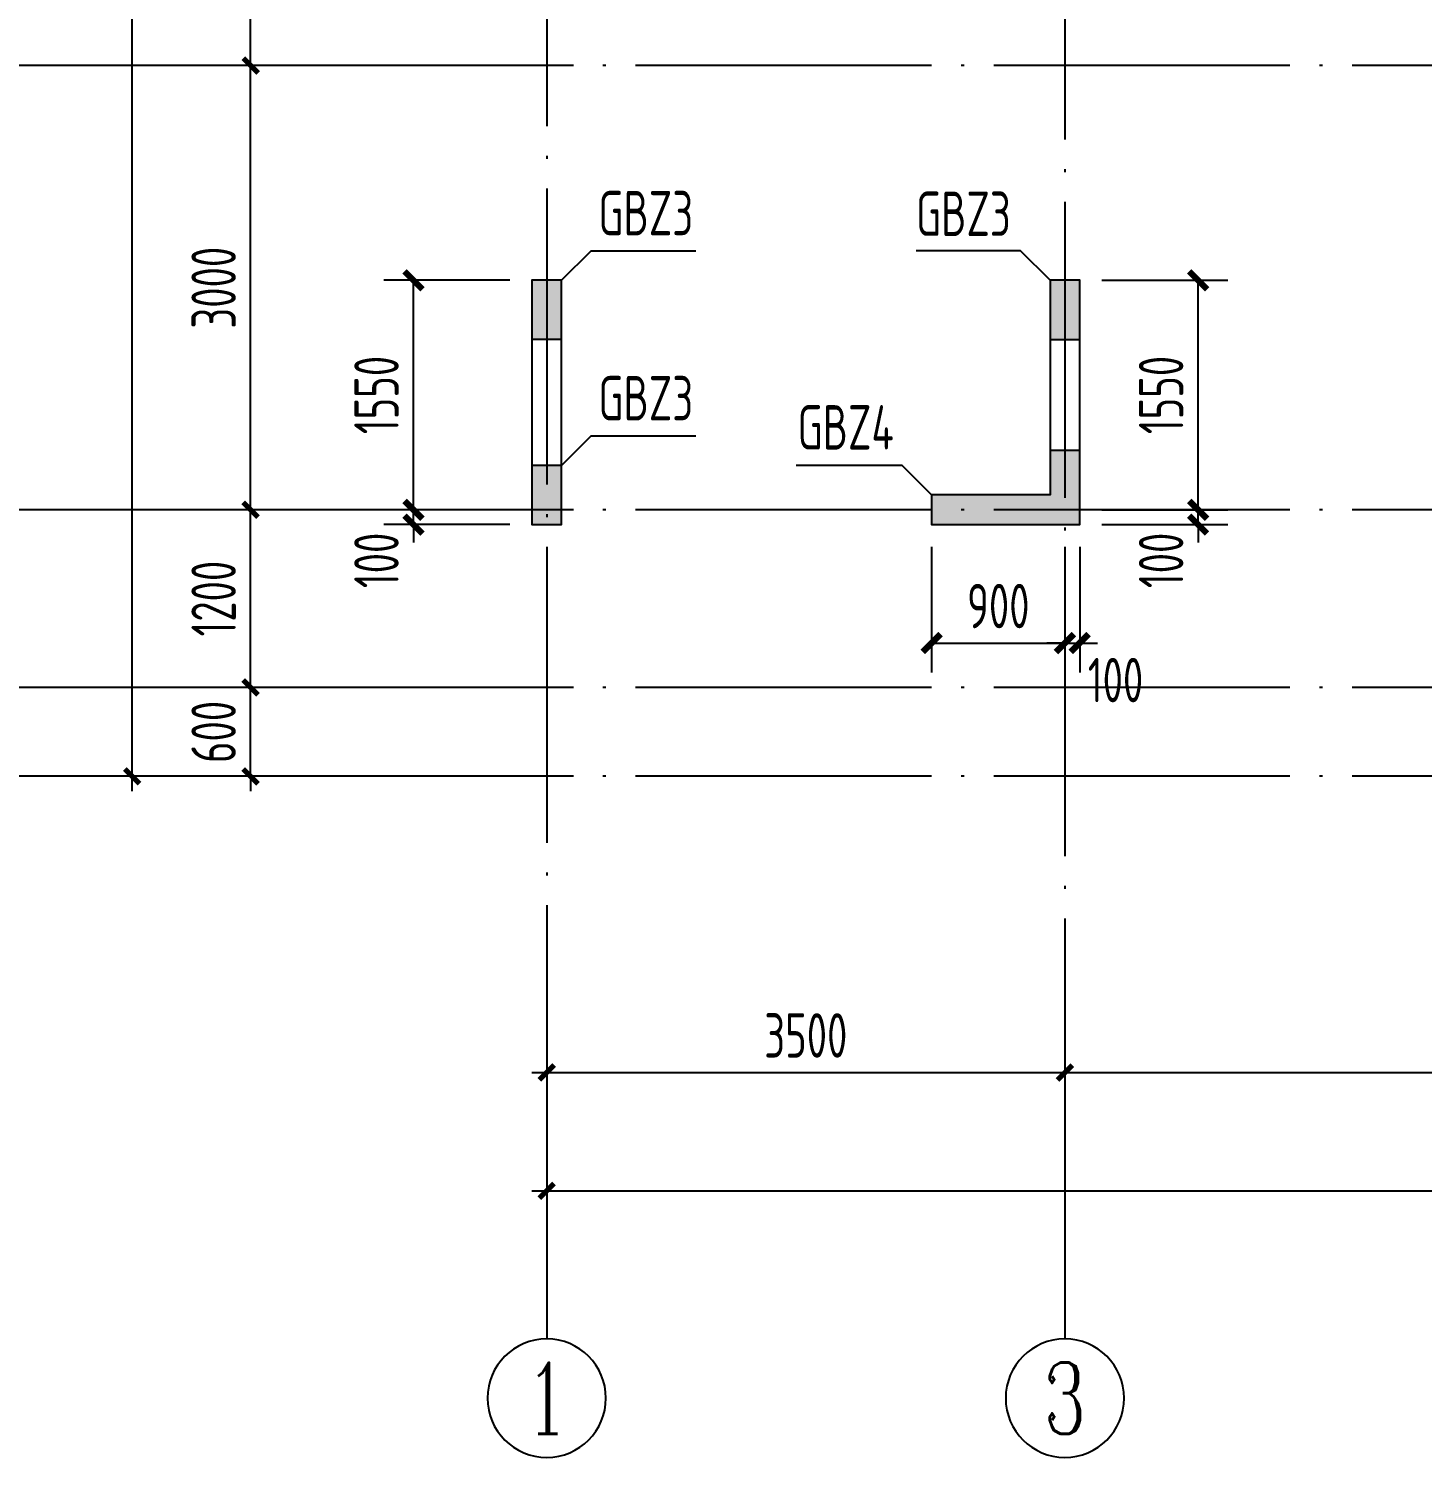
# Model space of a CAD drawing. Extents: x -1712635 to -854203, y -534641 to -21985.
# Drawn here: x -1364496 to -1355081, y -298650 to -289000 of the extents above; entities that cross this region are included whole.
import ezdxf
from ezdxf.enums import TextEntityAlignment as Align

# ---------------------------------------------------------------- set-up
doc = ezdxf.new("R2010")
doc.units = 0
doc.header["$LTSCALE"] = 1000
doc.linetypes.add('DOTE', pattern=[2.42, 2, -0.2, 0.02, -0.2])
doc.layers.get('0').update_dxf_attribs({"linetype": 'CONTINUOUS'})
doc.layers.get('Defpoints').update_dxf_attribs({"linetype": 'CONTINUOUS'})
for name, color, linetype in [('A-AXIS', 1, 'CONTINUOUS'), ('A-DOTE', 10, 'DOTE'), ('AXIS_NUM', 7, 'CONTINUOUS'), ('S-Q墙实线', 6, 'CONTINUOUS'), ('S-Q墙标注', 3, 'CONTINUOUS'), ('S-X详图填充', 252, 'CONTINUOUS'), ('S-X详图实线', 4, 'CONTINUOUS'), ('S-Y一般标注', 3, 'CONTINUOUS'), ('S-Z柱编号', 6, 'CONTINUOUS')]:
    doc.layers.add(name, color=color, linetype=linetype)
doc.styles.add('TSSD_Axis', font='complex.shx', dxfattribs={"width": 0.7, "bigfont": 'hztxt.shx'})
doc.styles.add('TSSD_DIMENSION', font='Tssdeng.shx', dxfattribs={"width": 0.7, "bigfont": 'tssdchn.shx'})
doc.styles.add('TSSD_REIN', font='tssdeng.shx', dxfattribs={"width": 0.7, "height": 300, "bigfont": 'tssdchn.shx'})
doc.styles.add('结构文字', font='zstxt.shx', dxfattribs={"width": 0.7, "bigfont": 'zshz.shx'})
doc.dimstyles.new('STRUCK', dxfattribs={"dimtxt": 400, "dimasz": 121, "dimexe": 200, "dimexo": 150, "dimgap": 115, "dimtad": 1, "dimdec": 0, "dimdsep": 46, "dimtxsty": '结构文字', "dimblk": 'ARCHTICK', "dimcen": 400, "dimclrd": 3, "dimclre": 3, "dimclrt": 7, "dimadec": 0, "dimazin": 0, "dimtfac": 1, "dimtdec": 0, "dimtix": 1, "dimtmove": 2, "dimatfit": 3, "dimldrblk": '_DIMX', "dimfxl": 0, "dimtolj": 1, "dimtzin": 0, "dimarcsym": 0})
doc.dimstyles.new('TSSD_100_100', dxfattribs={"dimtxt": 300, "dimasz": 100, "dimexe": 100, "dimexo": 250, "dimgap": 100, "dimtad": 1, "dimdec": 0, "dimzin": 0, "dimdsep": 46, "dimtxsty": 'TSSD_DIMENSION', "dimblk": 'ARCHTICK', "dimcen": 0, "dimdle": 100, "dimclrt": 7, "dimadec": 0, "dimazin": 0, "dimtfac": 1, "dimtdec": 0, "dimtix": 1, "dimtmove": 2, "dimatfit": 3, "dimldrblk": 'ARCHTICK', "dimfxl": 0, "dimtolj": 1, "dimtzin": 0, "dimarcsym": 0})

# ---------------------------------------------------------------- blocks, each defined once
blk = doc.blocks.new('_ArchTick')
at = {"color": 0, "const_width": 0.35}
blk.add_lwpolyline([(-0.5, -0.5), (0.5, 0.5)], dxfattribs=at)
blk = doc.blocks.new('*D140')
at = {"layer": 'Defpoints', "color": 0}
for p in [(2600, 5200), (3600, 5200), (3600, 4600)]:
    blk.add_point(p, dxfattribs=at)
at = {"layer": 'S-Y一般标注', "color": 0, "lineweight": -2}
for p, q in [((2600, 5200), (2600, 5300)), ((3350, 5200), (2500, 5200)), ((2600, 4600), (2600, 5200)), ((3350, 4600), (2500, 4600)), ((2600, 4600), (2600, 4500))]:
    blk.add_line(p, q, dxfattribs=at)
at = {"layer": 'S-Y一般标注', "color": 0, "lineweight": -2, "xscale": 100, "yscale": 100, "zscale": 100}
for p, rotation in [((2600, 5200), 270), ((2600, 4600), 90)]:
    blk.add_blockref('_ArchTick', p, dxfattribs=dict(at, rotation=rotation))
at = {"layer": 'S-Y一般标注', "color": 7, "insert": (2350, 4900), "char_height": 300, "attachment_point": 5, "rotation": 90, "style": 'TSSD_DIMENSION'}
blk.add_mtext('\\A1;600', dxfattribs=at)
blk = doc.blocks.new('*D141')
at = {"layer": 'Defpoints', "color": 0}
for p in [(2600, 10900), (3600, 10900), (3600, 9400)]:
    blk.add_point(p, dxfattribs=at)
at = {"layer": 'S-Y一般标注', "color": 0, "lineweight": -2}
for p, q in [((2600, 9300), (2600, 11000)), ((3350, 10900), (2500, 10900)), ((3350, 9400), (2500, 9400))]:
    blk.add_line(p, q, dxfattribs=at)
at = {"layer": 'S-Y一般标注', "color": 0, "lineweight": -2, "xscale": 100, "yscale": 100, "zscale": 100}
for p, rotation in [((2600, 10900), 90), ((2600, 9400), 270)]:
    blk.add_blockref('_ArchTick', p, dxfattribs=dict(at, rotation=rotation))
at = {"layer": 'S-Y一般标注', "color": 7, "insert": (2350, 10150), "char_height": 300, "attachment_point": 5, "rotation": 90, "style": 'TSSD_DIMENSION'}
blk.add_mtext('\\A1;1500', dxfattribs=at)
blk = doc.blocks.new('*D146')
at = {"layer": 'Defpoints', "color": 0}
for p in [(1800, 17150), (3600, 17150), (3600, 4600)]:
    blk.add_point(p, dxfattribs=at)
at = {"layer": 'S-Y一般标注', "color": 0, "lineweight": -2}
for p, q in [((1800, 4500), (1800, 17250)), ((3350, 17150), (1700, 17150)), ((3350, 4600), (1700, 4600))]:
    blk.add_line(p, q, dxfattribs=at)
at = {"layer": 'S-Y一般标注', "color": 0, "lineweight": -2, "xscale": 100, "yscale": 100, "zscale": 100}
for p, rotation in [((1800, 17150), 90), ((1800, 4600), 270)]:
    blk.add_blockref('_ArchTick', p, dxfattribs=dict(at, rotation=rotation))
at = {"layer": 'S-Y一般标注', "color": 7, "insert": (1550, 10875), "char_height": 300, "attachment_point": 5, "rotation": 90, "style": 'TSSD_DIMENSION'}
blk.add_mtext('\\A1;12550', dxfattribs=at)
blk = doc.blocks.new('*D148')
at = {"layer": 'Defpoints', "color": 0}
for p in [(2600, 6400), (3600, 6400), (3600, 5200)]:
    blk.add_point(p, dxfattribs=at)
at = {"layer": 'S-Y一般标注', "color": 0, "lineweight": -2}
for p, q in [((2600, 5100), (2600, 6500)), ((3350, 6400), (2500, 6400)), ((3350, 5200), (2500, 5200))]:
    blk.add_line(p, q, dxfattribs=at)
at = {"layer": 'S-Y一般标注', "color": 0, "lineweight": -2, "xscale": 100, "yscale": 100, "zscale": 100}
for p, rotation in [((2600, 6400), 90), ((2600, 5200), 270)]:
    blk.add_blockref('_ArchTick', p, dxfattribs=dict(at, rotation=rotation))
at = {"layer": 'S-Y一般标注', "color": 7, "insert": (2350, 5800), "char_height": 300, "attachment_point": 5, "rotation": 90, "style": 'TSSD_DIMENSION'}
blk.add_mtext('\\A1;1200', dxfattribs=at)
blk = doc.blocks.new('*D149')
at = {"layer": 'Defpoints', "color": 0}
for p in [(2600, 9400), (3600, 9400), (3600, 6400)]:
    blk.add_point(p, dxfattribs=at)
at = {"layer": 'S-Y一般标注', "color": 0, "lineweight": -2}
for p, q in [((2600, 6300), (2600, 9500)), ((3350, 9400), (2500, 9400)), ((3350, 6400), (2500, 6400))]:
    blk.add_line(p, q, dxfattribs=at)
at = {"layer": 'S-Y一般标注', "color": 0, "lineweight": -2, "xscale": 100, "yscale": 100, "zscale": 100}
for p, rotation in [((2600, 9400), 90), ((2600, 6400), 270)]:
    blk.add_blockref('_ArchTick', p, dxfattribs=dict(at, rotation=rotation))
at = {"layer": 'S-Y一般标注', "color": 7, "insert": (2350, 7900), "char_height": 300, "attachment_point": 5, "rotation": 90, "style": 'TSSD_DIMENSION'}
blk.add_mtext('\\A1;3000', dxfattribs=at)
blk = doc.blocks.new('ts_axno')
at = {"color": 0, "linetype": 'ByBlock', "lineweight": -2}
blk.add_circle((0, 0), 0.5, dxfattribs=at)
at = {"color": 0, "linetype": 'ByBlock', "lineweight": -2, "style": 'TSSD_Axis', "width": 0.7}
blk.add_attdef('A', text='', height=0.6, dxfattribs=at).set_placement((0, 0), align=Align.MIDDLE_CENTER)
blk = doc.blocks.new('*D154')
at = {"layer": 'Defpoints', "color": 0}
for p in [(8100, 3600), (13900, 3600), (13900, 2600)]:
    blk.add_point(p, dxfattribs=at)
at = {"layer": 'S-Y一般标注', "color": 0, "lineweight": -2}
for p, q in [((8100, 3350), (8100, 2500)), ((13900, 3350), (13900, 2500)), ((8000, 2600), (14000, 2600))]:
    blk.add_line(p, q, dxfattribs=at)
at = {"layer": 'S-Y一般标注', "color": 0, "lineweight": -2, "xscale": 100, "yscale": 100, "zscale": 100, "rotation": 180}
blk.add_blockref('_ArchTick', (8100, 2600), dxfattribs=at)
at = {"layer": 'S-Y一般标注', "color": 0, "lineweight": -2, "xscale": 100, "yscale": 100, "zscale": 100}
blk.add_blockref('_ArchTick', (13900, 2600), dxfattribs=at)
at = {"layer": 'S-Y一般标注', "color": 7, "insert": (11000, 2850), "char_height": 300, "attachment_point": 5, "style": 'TSSD_DIMENSION'}
blk.add_mtext('\\A1;5800', dxfattribs=at)
blk = doc.blocks.new('*D162')
at = {"layer": 'Defpoints', "color": 0}
for p in [(4600, 3600), (54600, 3600), (54600, 1800)]:
    blk.add_point(p, dxfattribs=at)
at = {"layer": 'S-Y一般标注', "color": 0, "lineweight": -2}
for p, q in [((4600, 3350), (4600, 1700)), ((54600, 3350), (54600, 1700)), ((4500, 1800), (54700, 1800))]:
    blk.add_line(p, q, dxfattribs=at)
at = {"layer": 'S-Y一般标注', "color": 0, "lineweight": -2, "xscale": 100, "yscale": 100, "zscale": 100, "rotation": 180}
blk.add_blockref('_ArchTick', (4600, 1800), dxfattribs=at)
at = {"layer": 'S-Y一般标注', "color": 0, "lineweight": -2, "xscale": 100, "yscale": 100, "zscale": 100}
blk.add_blockref('_ArchTick', (54600, 1800), dxfattribs=at)
at = {"layer": 'S-Y一般标注', "color": 7, "insert": (29600, 2050), "char_height": 300, "attachment_point": 5, "style": 'TSSD_DIMENSION'}
blk.add_mtext('\\A1;50000', dxfattribs=at)
blk = doc.blocks.new('*D164')
at = {"layer": 'Defpoints', "color": 0}
for p in [(4600, 3600), (8100, 3600), (8100, 2600)]:
    blk.add_point(p, dxfattribs=at)
at = {"layer": 'S-Y一般标注', "color": 0, "lineweight": -2}
for p, q in [((4600, 3350), (4600, 2500)), ((8100, 3350), (8100, 2500)), ((4500, 2600), (8200, 2600))]:
    blk.add_line(p, q, dxfattribs=at)
at = {"layer": 'S-Y一般标注', "color": 0, "lineweight": -2, "xscale": 100, "yscale": 100, "zscale": 100, "rotation": 180}
blk.add_blockref('_ArchTick', (4600, 2600), dxfattribs=at)
at = {"layer": 'S-Y一般标注', "color": 0, "lineweight": -2, "xscale": 100, "yscale": 100, "zscale": 100}
blk.add_blockref('_ArchTick', (8100, 2600), dxfattribs=at)
at = {"layer": 'S-Y一般标注', "color": 7, "insert": (6350, 2850), "char_height": 300, "attachment_point": 5, "style": 'TSSD_DIMENSION'}
blk.add_mtext('\\A1;3500', dxfattribs=at)
blk = doc.blocks.new('*D2118')
at = {"layer": 'Defpoints', "color": 0}
for p in [(-1361895.6, -292249.8), (-1361095.6, -292249.8), (-1361095.6, -292349.8)]:
    blk.add_point(p, dxfattribs=at)
at = {"layer": 'S-Q墙标注', "color": 3, "lineweight": -2}
for p, q in [((-1361895.6, -292249.8), (-1361895.6, -292128.8)), ((-1361245.6, -292249.8), (-1362095.6, -292249.8)), ((-1361895.6, -292349.8), (-1361895.6, -292249.8)), ((-1361245.6, -292349.8), (-1362095.6, -292349.8)), ((-1361895.6, -292349.8), (-1361895.6, -292470.8))]:
    blk.add_line(p, q, dxfattribs=at)
at = {"layer": 'S-Q墙标注', "color": 3, "lineweight": -2, "xscale": 121, "yscale": 121, "zscale": 121}
for p, rotation in [((-1361895.6, -292249.8), 270), ((-1361895.6, -292349.8), 90)]:
    blk.add_blockref('_ArchTick', p, dxfattribs=dict(at, rotation=rotation))
at = {"layer": 'S-Q墙标注', "color": 7, "insert": (-1362145.6, -292591.7), "char_height": 300, "attachment_point": 5, "rotation": 90, "style": 'TSSD_REIN'}
blk.add_mtext('\\A1;100', dxfattribs=at)
blk = doc.blocks.new('_DIMX')
blk.add_line((-150, 0), (150, 0))
at = {"const_width": 50}
blk.add_lwpolyline([(-70, -70), (70, 70)], dxfattribs=at)
blk = doc.blocks.new('*D2119')
at = {"layer": 'Defpoints', "color": 0}
for p in [(-1361895.6, -290699.9), (-1361095.6, -290699.9), (-1361095.6, -292249.8)]:
    blk.add_point(p, dxfattribs=at)
at = {"layer": 'S-Q墙标注', "color": 3, "lineweight": -2}
for p, q in [((-1361245.6, -290699.9), (-1362095.6, -290699.9)), ((-1361895.6, -292249.8), (-1361895.6, -290699.9)), ((-1361245.6, -292249.8), (-1362095.6, -292249.8))]:
    blk.add_line(p, q, dxfattribs=at)
at = {"layer": 'S-Q墙标注', "color": 3, "lineweight": -2, "xscale": 121, "yscale": 121, "zscale": 121}
for p, rotation in [((-1361895.6, -290699.9), 90), ((-1361895.6, -292249.8), 270)]:
    blk.add_blockref('_ArchTick', p, dxfattribs=dict(at, rotation=rotation))
at = {"layer": 'S-Q墙标注', "color": 7, "insert": (-1362145.6, -291474.8), "char_height": 300, "attachment_point": 5, "rotation": 90, "style": 'TSSD_REIN'}
blk.add_mtext('\\A1;1550', dxfattribs=at)
blk = doc.blocks.new('*D2122')
at = {"layer": 'Defpoints', "color": 0}
for p in [(-1357395.6, -292249.8), (-1356595.6, -292249.8), (-1357395.6, -292349.8)]:
    blk.add_point(p, dxfattribs=at)
at = {"layer": 'S-Q墙标注', "color": 3, "lineweight": -2}
for p, q in [((-1356595.6, -292249.8), (-1356595.6, -292128.8)), ((-1357245.6, -292249.8), (-1356395.6, -292249.8)), ((-1356595.6, -292349.8), (-1356595.6, -292249.8)), ((-1357245.6, -292349.8), (-1356395.6, -292349.8)), ((-1356595.6, -292349.8), (-1356595.6, -292470.8))]:
    blk.add_line(p, q, dxfattribs=at)
at = {"layer": 'S-Q墙标注', "color": 3, "lineweight": -2, "xscale": 121, "yscale": 121, "zscale": 121}
for p, rotation in [((-1356595.6, -292249.8), 270), ((-1356595.6, -292349.8), 90)]:
    blk.add_blockref('_ArchTick', p, dxfattribs=dict(at, rotation=rotation))
at = {"layer": 'S-Q墙标注', "color": 7, "insert": (-1356845.6, -292591.7), "char_height": 300, "attachment_point": 5, "rotation": 90, "style": 'TSSD_REIN'}
blk.add_mtext('\\A1;100', dxfattribs=at)
blk = doc.blocks.new('*D2123')
at = {"layer": 'Defpoints', "color": 0}
for p in [(-1357395.6, -290699.8), (-1356595.6, -290699.8), (-1357395.6, -292249.8)]:
    blk.add_point(p, dxfattribs=at)
at = {"layer": 'S-Q墙标注', "color": 3, "lineweight": -2}
for p, q in [((-1357245.6, -290699.8), (-1356395.6, -290699.8)), ((-1356595.6, -292249.8), (-1356595.6, -290699.8)), ((-1357245.6, -292249.8), (-1356395.6, -292249.8))]:
    blk.add_line(p, q, dxfattribs=at)
at = {"layer": 'S-Q墙标注', "color": 3, "lineweight": -2, "xscale": 121, "yscale": 121, "zscale": 121}
for p, rotation in [((-1356595.6, -290699.8), 90), ((-1356595.6, -292249.8), 270)]:
    blk.add_blockref('_ArchTick', p, dxfattribs=dict(at, rotation=rotation))
at = {"layer": 'S-Q墙标注', "color": 7, "insert": (-1356845.6, -291474.8), "char_height": 300, "attachment_point": 5, "rotation": 90, "style": 'TSSD_REIN'}
blk.add_mtext('\\A1;1550', dxfattribs=at)
blk = doc.blocks.new('*D2124')
at = {"layer": 'Defpoints', "color": 0}
for p in [(-1358395.6, -292349.8), (-1357495.6, -292349.8), (-1357495.6, -293149.8)]:
    blk.add_point(p, dxfattribs=at)
at = {"layer": 'S-Q墙标注', "color": 3, "lineweight": -2}
for p, q in [((-1358395.6, -292499.8), (-1358395.6, -293349.8)), ((-1357495.6, -292499.8), (-1357495.6, -293349.8)), ((-1358395.6, -293149.8), (-1357495.6, -293149.8))]:
    blk.add_line(p, q, dxfattribs=at)
at = {"layer": 'S-Q墙标注', "color": 3, "lineweight": -2, "xscale": 121, "yscale": 121, "zscale": 121, "rotation": 180}
blk.add_blockref('_ArchTick', (-1358395.6, -293149.8), dxfattribs=at)
at = {"layer": 'S-Q墙标注', "color": 3, "lineweight": -2, "xscale": 121, "yscale": 121, "zscale": 121}
blk.add_blockref('_ArchTick', (-1357495.6, -293149.8), dxfattribs=at)
at = {"layer": 'S-Q墙标注', "color": 7, "insert": (-1357945.6, -292899.8), "char_height": 300, "attachment_point": 5, "style": 'TSSD_REIN'}
blk.add_mtext('\\A1;900', dxfattribs=at)
blk = doc.blocks.new('*D2125')
at = {"layer": 'Defpoints', "color": 0}
for p in [(-1357495.6, -292349.8), (-1357395.6, -292349.8), (-1357395.6, -293149.8)]:
    blk.add_point(p, dxfattribs=at)
at = {"layer": 'S-Q墙标注', "color": 3, "lineweight": -2}
for p, q in [((-1357495.6, -292499.8), (-1357495.6, -293349.8)), ((-1357395.6, -292499.8), (-1357395.6, -293349.8)), ((-1357495.6, -293149.8), (-1357616.6, -293149.8)), ((-1357495.6, -293149.8), (-1357395.6, -293149.8)), ((-1357395.6, -293149.8), (-1357274.6, -293149.8))]:
    blk.add_line(p, q, dxfattribs=at)
at = {"layer": 'S-Q墙标注', "color": 3, "lineweight": -2, "xscale": 121, "yscale": 121, "zscale": 121}
blk.add_blockref('_ArchTick', (-1357495.6, -293149.8), dxfattribs=at)
at = {"layer": 'S-Q墙标注', "color": 3, "lineweight": -2, "xscale": 121, "yscale": 121, "zscale": 121, "rotation": 180}
blk.add_blockref('_ArchTick', (-1357395.6, -293149.8), dxfattribs=at)
at = {"layer": 'S-Q墙标注', "color": 7, "insert": (-1357153.7, -293399.8), "char_height": 300, "attachment_point": 5, "style": 'TSSD_REIN'}
blk.add_mtext('\\A1;100', dxfattribs=at)
blk = doc.blocks.new('20210726.16395156')
at = {"layer": 'A-AXIS'}
for p, q in [((3600, 9400), (800, 9400)), ((3600, 6400), (800, 6400)), ((3600, 5200), (800, 5200)), ((3600, 4600), (800, 4600)), ((4600, 3600), (4600, 800)), ((8100, 3600), (8100, 800))]:
    blk.add_line(p, q, dxfattribs=at)
at = {"layer": 'A-DOTE'}
for p, q in [((4600, 18249.9), (4600, 3600)), ((8100, 10900), (8100, 3600)), ((55600, 9400), (3600, 9400)), ((55600, 6400), (3600, 6400)), ((55600, 5200), (3600, 5200)), ((55600, 4600), (3600, 4600))]:
    blk.add_line(p, q, dxfattribs=at)
at = {"layer": 'A-AXIS'}
ref = blk.add_blockref('ts_axno', (4600, 400), dxfattribs=dict(at, xscale=-800, yscale=800, zscale=800, rotation=180))
ref.add_attrib('1', '1', dxfattribs={"layer": 'AXIS_NUM', "height": 480, "style": 'TSSD_Axis', "width": 0.7}).set_placement((4600, 400), align=Align.MIDDLE_CENTER)
ref = blk.add_blockref('ts_axno', (8100, 400), dxfattribs=dict(at, xscale=-800, yscale=800, zscale=800, rotation=180))
ref.add_attrib('2', '3', dxfattribs={"layer": 'AXIS_NUM', "height": 480, "style": 'TSSD_Axis', "width": 0.7}).set_placement((8100, 400), align=Align.MIDDLE_CENTER)
at = {"layer": 'S-Y一般标注'}
for base, p1, p2, picture, middle in [((1800, 17150), (3600, 4600), (3600, 17150), '*D146', (1550, 10875)), ((2600, 10900), (3600, 9400), (3600, 10900), '*D141', (2350, 10150)), ((2600, 9400), (3600, 6400), (3600, 9400), '*D149', (2350, 7900)), ((2600, 6400), (3600, 5200), (3600, 6400), '*D148', (2350, 5800)), ((2600, 5200), (3600, 4600), (3600, 5200), '*D140', (2350, 4900))]:
    dim = blk.add_linear_dim(base=base, p1=p1, p2=p2, angle=90, dimstyle='TSSD_100_100', dxfattribs=at)
    dim.commit()
    dim.dimension.update_dxf_attribs({"geometry": picture, "text_midpoint": middle})
for base, p1, p2, picture, middle in [((54600, 1800), (4600, 3600), (54600, 3600), '*D162', (29600, 2050)), ((8100, 2600), (4600, 3600), (8100, 3600), '*D164', (6350, 2850)), ((13900, 2600), (8100, 3600), (13900, 3600), '*D154', (11000, 2850))]:
    dim = blk.add_linear_dim(base=base, p1=p1, p2=p2, dimstyle='TSSD_100_100', dxfattribs=at)
    dim.commit()
    dim.dimension.update_dxf_attribs({"geometry": picture, "text_midpoint": middle})

msp = doc.modelspace()

# ---------------------------------------------------------------- hatches: boundary and pattern name
at = {"layer": 'S-X详图填充'}
h = msp.add_hatch(color=256, dxfattribs=at)
h.dxf.hatch_style = 1
h.paths.add_polyline_path([(-1361095.59, -291098.11), (-1360895.59, -291098.11), (-1360895.59, -290698.11), (-1361095.59, -290698.11)])
h = msp.add_hatch(color=256, dxfattribs=at)
h.dxf.hatch_style = 1
h.paths.add_polyline_path([(-1357595.59, -291099.82), (-1357395.59, -291099.82), (-1357395.59, -290699.82), (-1357595.59, -290699.82)])
h = msp.add_hatch(color=256, dxfattribs=at)
h.dxf.hatch_style = 1
h.paths.add_polyline_path([(-1357395.59, -291849.82), (-1357595.59, -291849.82), (-1357595.59, -292149.82), (-1358395.59, -292149.82), (-1358395.59, -292349.82), (-1357395.59, -292349.82)])
h = msp.add_hatch(color=256, dxfattribs=at)
h.dxf.hatch_style = 1
h.paths.add_polyline_path([(-1360895.59, -291949.82), (-1361095.59, -291949.82), (-1361095.59, -292349.82), (-1360895.59, -292349.82)])

# ---------------------------------------------------------------- linework, layer by layer
at = {"layer": 'S-Q墙实线'}
msp.add_lwpolyline([(-1360895.59, -292349.82), (-1360895.59, -290698.11), (-1361095.59, -290698.11), (-1361095.59, -292349.82)], close=True, dxfattribs=at)
msp.add_lwpolyline([(-1358295.6, -292149.82), (-1358395.59, -292149.82), (-1358395.59, -292349.82), (-1358295.6, -292349.82), (-1357395.59, -292349.82), (-1357395.59, -290699.82), (-1357595.59, -290699.82), (-1357595.59, -292149.82), (-1358295.6, -292149.82)], dxfattribs=at)
at = {"layer": 'S-X详图实线'}
for points in [[(-1361095.59, -291098.11), (-1360895.59, -291098.11), (-1360895.59, -290698.11), (-1361095.59, -290698.11), (-1361095.59, -291098.11)], [(-1357595.59, -291099.82), (-1357395.59, -291099.82), (-1357395.59, -290699.82), (-1357595.59, -290699.82), (-1357595.59, -291099.82)], [(-1357395.59, -291849.82), (-1357595.59, -291849.82), (-1357595.59, -292149.82), (-1358395.59, -292149.82), (-1358395.59, -292349.82), (-1357395.59, -292349.82), (-1357395.59, -291849.82)], [(-1360895.59, -291949.82), (-1361095.59, -291949.82), (-1361095.59, -292349.82), (-1360895.59, -292349.82), (-1360895.59, -291949.82)]]:
    msp.add_lwpolyline(points, close=True, dxfattribs=at)
at = {"layer": 'S-Z柱编号', "color": 7}
for points in [[(-1360895.59, -290699.86), (-1360695.59, -290499.86), (-1359988.21, -290499.86)], [(-1357595.59, -290699.82), (-1357795.59, -290499.82), (-1358499.46, -290499.82)], [(-1360895.59, -291949.82), (-1360695.59, -291749.82), (-1359988.21, -291749.82)], [(-1358395.59, -292149.82), (-1358595.59, -291949.82), (-1359310.8, -291949.82)]]:
    msp.add_lwpolyline(points, dxfattribs=at)

# ---------------------------------------------------------------- block references
at = {"layer": 'A-DOTE'}
msp.add_blockref('20210726.16395156', (-1365595.6, -298649.86), dxfattribs=at)

# ---------------------------------------------------------------- texts
at = {"layer": 'S-Z柱编号', "color": 7, "style": 'TSSD_REIN', "width": 0.7}
for s, p in [('GBZ3', (-1360646.61, -290486.11)), ('GBZ3', (-1358501.36, -290490.53)), ('GBZ3', (-1360646.61, -291736.07)), ('GBZ4', (-1359301.36, -291932.97))]:
    msp.add_text(s, height=300, dxfattribs=at).set_placement(p, align=Align.BOTTOM_LEFT)

# ---------------------------------------------------------------- dimensions: what is measured, and where the dimension line sits
at = {"layer": 'S-Q墙标注'}
for base, p1, p2, picture, middle in [((-1361895.59, -290699.86), (-1361095.59, -292249.82), (-1361095.59, -290699.86), '*D2119', (-1362145.59, -291474.84)), ((-1356595.59, -290699.82), (-1357395.59, -292249.82), (-1357395.59, -290699.82), '*D2123', (-1356845.59, -291474.82))]:
    dim = msp.add_linear_dim(base=base, p1=p1, p2=p2, angle=90, dimstyle='STRUCK', override={"dimtxt": 300, "dimgap": 100, "dimtxsty": 'TSSD_REIN'}, dxfattribs=at)
    dim.commit()
    dim.dimension.update_dxf_attribs({"geometry": picture, "text_midpoint": middle})
for base, p1, p2, picture, middle in [((-1361895.59, -292249.82), (-1361095.59, -292349.82), (-1361095.59, -292249.82), '*D2118', (-1362145.59, -292591.74)), ((-1356595.59, -292249.82), (-1357395.59, -292349.82), (-1357395.59, -292249.82), '*D2122', (-1356845.59, -292591.74))]:
    dim = msp.add_linear_dim(base=base, p1=p1, p2=p2, angle=90, dimstyle='STRUCK', override={"dimtxt": 300, "dimgap": 100, "dimtxsty": 'TSSD_REIN'}, dxfattribs=at)
    dim.commit()
    dim.dimension.update_dxf_attribs({"geometry": picture, "text_midpoint": middle, "dimtype": 160})
dim = msp.add_linear_dim(base=(-1357495.6, -293149.82), p1=(-1358395.59, -292349.82), p2=(-1357495.6, -292349.82), dimstyle='STRUCK', override={"dimtxt": 300, "dimgap": 100, "dimtxsty": 'TSSD_REIN'}, dxfattribs=at)
dim.commit()
dim.dimension.update_dxf_attribs({"geometry": '*D2124', "text_midpoint": (-1357945.6, -292899.82)})
dim = msp.add_linear_dim(base=(-1357395.59, -293149.82), p1=(-1357495.6, -292349.82), p2=(-1357395.59, -292349.82), dimstyle='STRUCK', override={"dimtxt": 300, "dimgap": 100, "dimtxsty": 'TSSD_REIN'}, dxfattribs=at)
dim.commit()
dim.dimension.update_dxf_attribs({"geometry": '*D2125', "text_midpoint": (-1357153.67, -293399.82), "dimtype": 160})

doc.saveas('drawing.dxf')
